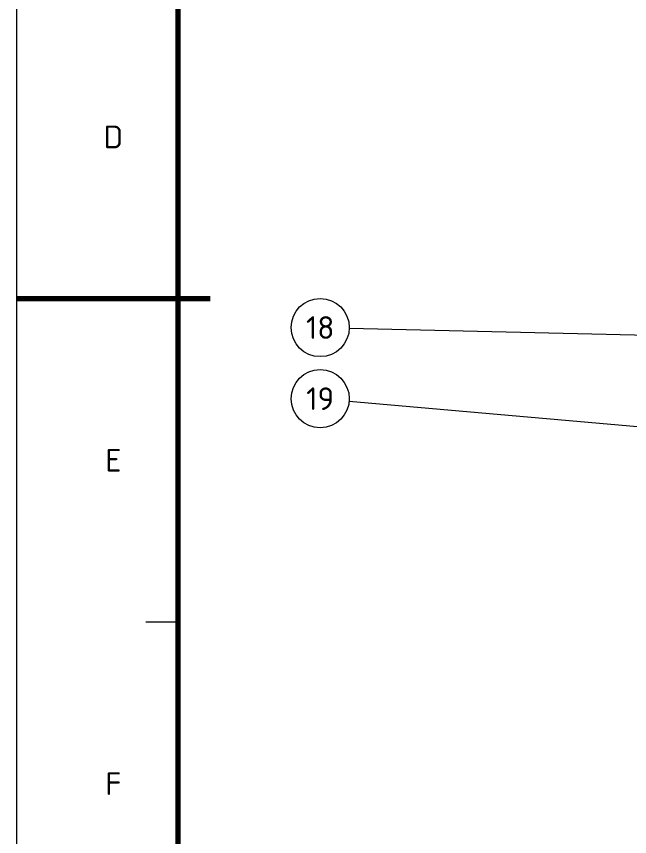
# Model space of a CAD drawing. Header units: millimetres. Extents: x 0 to 594, y 0 to 420.
# Drawn here: x 0 to 94.9, y 126.8 to 253.6 of the extents above; entities that cross this region are included whole.
import ezdxf
from ezdxf.enums import TextEntityAlignment as Align

# ---------------------------------------------------------------- set-up
doc = ezdxf.new("R2010")
doc.units = ezdxf.units.MM
for name, color, linetype, lineweight in [('06-TEXTO', 7, 'CONTINUOUS', 25), ('07-RECUADRO', 7, 'CONTINUOUS', 70), ('08-FINA', 5, 'CONTINUOUS', 18)]:
    doc.layers.add(name, color=color, linetype=linetype, lineweight=lineweight)
doc.styles.add('ISO3098', font='isocpeur.ttf')

msp = doc.modelspace()

# ---------------------------------------------------------------- linework, layer by layer
at = {"layer": '07-RECUADRO'}
msp.add_line((0, 210), (30, 210), dxfattribs=at)
msp.add_lwpolyline([(25, 10), (584, 10), (584, 410), (25, 410)], close=True, dxfattribs=at)
at = {"layer": '08-FINA'}
for p, q in [((51.5, 205.42), (168.13, 202.67)), ((51.48, 194.13), (169.23, 183.77)), ((25, 160), (20, 160))]:
    msp.add_line(p, q, dxfattribs=at)
msp.add_lwpolyline([(0, 0), (594, 0), (594, 420), (0, 420)], close=True, dxfattribs=at)
for centre in [(47, 205.53), (47, 194.53)]:
    msp.add_circle(centre, 4.5, dxfattribs=at)

# ---------------------------------------------------------------- texts
at = {"layer": '06-TEXTO', "style": 'ISO3098'}
for s, p in [('D', (15, 235)), ('18', (47, 205.53)), ('19', (47, 194.53)), ('E', (15, 185)), ('F', (15, 135))]:
    msp.add_text(s, height=3.5, dxfattribs=at).set_placement(p, align=Align.MIDDLE_CENTER)

doc.saveas('drawing.dxf')
